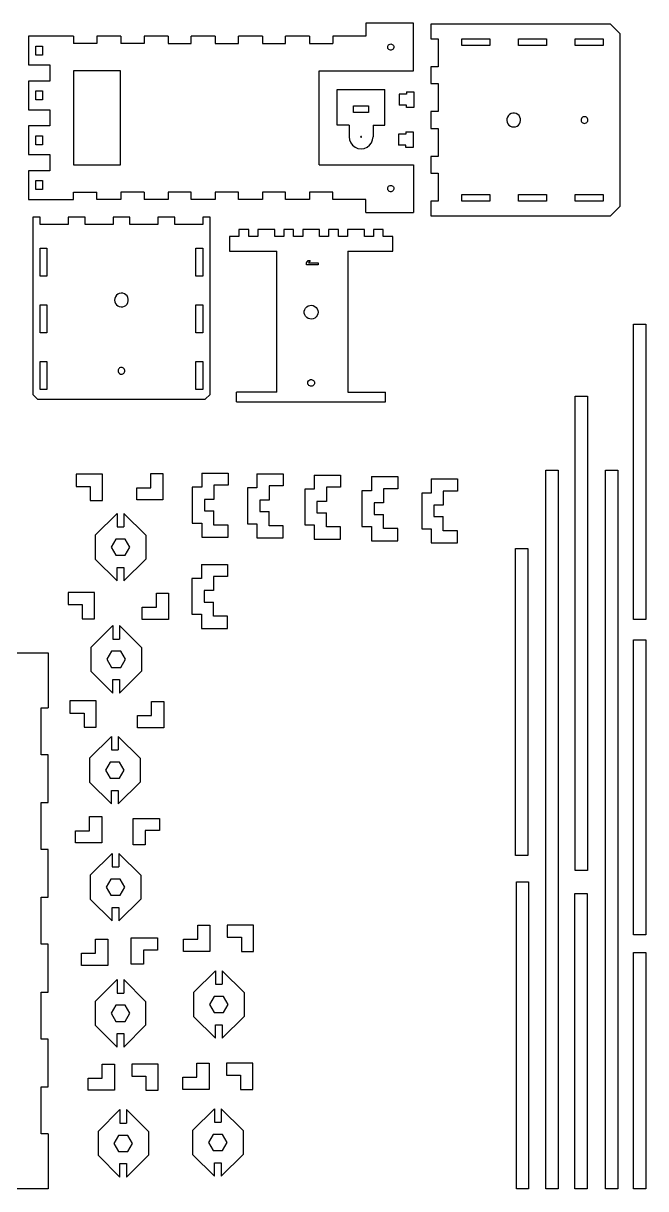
# Model space of a CAD drawing. Extents: x 5 to 589, y 5 to 836.
# Drawn here: x 325.1 to 588.9, y 5.1 to 499.2 of the extents above; entities that cross this region are included whole.
import ezdxf

# ---------------------------------------------------------------- set-up
doc = ezdxf.new("R2010")
doc.units = 0
doc.layers.add('Layer_1', color=7, linetype='CONTINUOUS')

msp = doc.modelspace()

# ---------------------------------------------------------------- linework, layer by layer
at = {"layer": 'Layer_1', "color": 7}
for points in [[(470.30741, 499.18319), (470.30741, 493.68319)], [(490.45742, 499.18319), (470.30741, 499.18319)], [(490.45742, 479.03321), (490.45742, 499.18319)], [(497.88782, 498.75871), (497.88782, 492.60871)], [(573.99381, 498.75871), (497.88782, 498.75871)], [(573.99381, 498.75871), (578.03781, 494.71469)], [(578.03781, 421.6527), (578.03781, 494.71469)], [(327.30739, 493.68319), (327.30739, 481.53321)], [(346.45741, 493.68319), (327.30739, 493.68319)], [(330.45739, 489.5332), (333.3074, 489.5332)], [(330.45739, 485.6832), (330.45739, 489.5332)], [(333.3074, 489.5332), (333.3074, 485.6832)], [(346.45741, 493.68319), (346.45741, 490.68321)], [(356.30739, 490.68321), (346.45741, 490.68321)], [(356.30739, 493.68319), (356.30739, 490.68321)], [(366.45742, 493.68319), (356.30739, 493.68319)], [(366.45742, 493.68319), (366.45742, 490.68321)], [(376.30741, 490.68321), (366.45742, 490.68321)], [(376.30741, 493.68319), (376.30741, 490.68321)], [(386.45741, 493.68319), (376.30741, 493.68319)], [(386.45741, 493.68319), (386.45741, 490.68321), (396.30742, 490.68321), (396.30742, 493.68319)], [(406.45742, 493.68319), (396.30742, 493.68319)], [(406.45742, 493.68319), (406.45742, 490.68321), (416.30741, 490.68321), (416.30741, 493.68319)], [(426.45741, 493.68319), (416.30741, 493.68319)], [(426.45741, 493.68319), (426.45741, 490.68321), (436.30742, 490.68321), (436.30742, 493.68319)], [(446.45742, 493.68319), (436.30742, 493.68319)], [(446.45742, 493.68319), (446.45742, 490.68321), (456.30741, 490.68321)], [(456.30741, 493.68319), (456.30741, 490.68321)], [(470.30741, 493.68319), (456.30741, 493.68319)], [(479.55941, 489.1912), (479.62241, 489.51719)], [(479.58042, 488.86021), (479.55952, 489.1912)], [(479.62241, 489.51719), (479.76341, 489.81821)], [(479.76341, 489.81821), (479.97542, 490.07419)], [(479.97542, 490.07419), (480.24442, 490.26919)], [(480.24442, 490.26919), (480.55242, 490.39119)], [(480.55242, 490.39119), (480.88241, 490.43319)], [(480.88241, 490.43321), (481.21142, 490.39121)], [(481.21142, 490.39119), (481.5204, 490.26919)], [(481.5204, 490.26919), (481.7894, 490.07419)], [(481.7894, 490.07419), (482.00141, 489.81821)], [(482.00141, 489.81821), (482.14241, 489.51719)], [(482.14241, 489.51719), (482.20441, 489.1912)], [(482.2044, 489.1912), (482.1835, 488.86021)], [(497.88782, 492.60871), (500.8878, 492.60871)], [(500.8878, 492.60871), (500.8878, 480.75871)], [(511.0378, 492.60871), (522.8878, 492.60871)], [(511.0378, 489.7587), (511.0378, 492.60871)], [(522.8878, 489.7587), (511.0378, 489.7587)], [(522.8878, 492.60871), (522.8878, 489.7587)], [(535.03781, 492.60871), (546.88781, 492.60871)], [(535.03781, 489.7587), (535.03781, 492.60871)], [(546.88781, 489.7587), (535.03781, 489.7587)], [(546.88781, 492.60871), (546.88781, 489.7587)], [(559.03782, 492.60871), (570.88782, 492.60871)], [(559.03782, 489.7587), (559.03782, 492.60871)], [(570.88782, 489.7587), (559.03782, 489.7587)], [(570.88782, 492.60871), (570.88782, 489.7587)], [(333.3074, 485.6832), (330.45739, 485.6832)], [(479.68342, 488.54419), (479.58042, 488.86021)], [(479.86141, 488.2632), (479.68342, 488.54419)], [(480.10342, 488.03619), (479.86141, 488.2632)], [(480.39441, 487.87619), (480.10342, 488.03619)], [(480.71641, 487.79319), (480.39441, 487.87619)], [(481.04841, 487.79319), (480.71641, 487.79319)], [(481.37041, 487.87619), (481.04841, 487.79319)], [(481.66142, 488.03619), (481.37041, 487.87619)], [(481.90341, 488.2632), (481.66142, 488.03619)], [(482.08142, 488.54419), (481.90341, 488.2632)], [(482.18342, 488.86021), (482.08142, 488.54419)], [(327.30739, 481.53321), (336.30741, 481.53321)], [(336.30741, 481.53321), (336.30741, 474.6832)], [(497.88782, 480.75871), (497.88782, 473.60869)], [(500.8878, 480.75871), (497.88782, 480.75871)], [(327.30739, 474.6832), (327.30739, 462.53321)], [(336.30741, 474.6832), (327.30739, 474.6832)], [(450.45742, 479.03321), (490.45742, 479.03321)], [(450.45742, 439.1832), (450.45742, 479.03321)], [(330.45739, 470.53321), (333.3074, 470.53321)], [(330.45739, 466.6832), (330.45739, 470.53321)], [(333.3074, 470.53321), (333.3074, 466.6832)], [(463.20378, 455.99628), (458.20378, 455.99628), (458.20378, 471.14627), (478.35379, 471.14627)], [(478.35379, 455.99628), (478.35379, 471.14627)], [(487.47709, 470.13019), (487.47709, 469.1302), (484.47709, 469.1302), (484.47709, 464.4802)], [(487.47709, 470.13019), (490.62709, 470.13019)], [(490.62709, 470.13019), (490.62709, 463.4802)], [(497.88782, 473.60869), (500.8878, 473.60869)], [(500.8878, 473.60869), (500.8878, 461.75869)], [(333.3074, 466.6832), (330.45739, 466.6832)], [(487.47709, 464.4802), (484.47709, 464.4802)], [(487.47709, 463.4802), (487.47709, 464.4802)], [(327.30739, 462.53321), (336.30741, 462.53321)], [(336.30741, 462.53321), (336.30741, 455.6832)], [(465.10378, 464.24628), (471.45379, 464.24628)], [(465.10378, 461.39627), (465.10378, 464.24628)], [(471.45379, 461.39627), (465.10378, 461.39627)], [(471.45379, 464.24628), (471.45379, 461.39627)], [(490.62709, 463.4802), (487.47709, 463.4802)], [(497.88782, 461.75869), (497.88782, 454.60869)], [(500.8878, 461.75869), (497.88782, 461.75869)], [(530.7088, 460.04869), (530.31582, 459.42969)], [(531.24281, 460.55071), (530.7088, 460.04869)], [(531.8858, 460.90369), (531.24281, 460.55071)], [(532.59581, 461.08569), (531.8858, 460.90369)], [(533.32881, 461.08569), (532.59581, 461.08569)], [(534.03882, 460.90369), (533.32881, 461.08569)], [(534.68181, 460.55071), (534.03882, 460.90369)], [(535.21582, 460.04869), (534.68181, 460.55071)], [(535.60881, 459.42969), (535.21582, 460.04869)], [(562.43782, 459.5087), (562.12482, 459.33669)], [(562.78382, 459.5977), (562.43782, 459.5087)], [(563.14082, 459.5977), (562.78382, 459.5977)], [(563.48681, 459.5087), (563.14082, 459.5977)], [(563.79982, 459.33669), (563.48681, 459.5087)], [(327.30739, 455.6832), (327.30739, 443.53319)], [(336.30741, 455.6832), (327.30739, 455.6832)], [(463.20378, 455.99628), (463.20378, 451.07127)], [(473.35379, 455.99628), (478.35379, 455.99628)], [(473.35379, 455.99628), (473.35379, 451.07127)], [(497.88782, 454.60869), (500.8878, 454.60869)], [(500.8878, 454.60869), (500.8878, 442.7587)], [(530.08981, 458.7317), (530.04281, 458.00071)], [(530.04282, 458.00071), (530.1808, 457.27969)], [(530.31582, 459.42969), (530.08981, 458.7317)], [(530.1808, 457.27969), (530.49282, 456.6167)], [(530.49282, 456.6167), (530.95981, 456.05171)], [(530.95981, 456.05171), (531.5538, 455.6207)], [(531.5538, 455.6207), (532.23481, 455.35069)], [(532.23481, 455.35069), (532.96281, 455.25869)], [(532.96281, 455.2587), (533.68981, 455.3507)], [(533.68981, 455.35069), (534.3718, 455.6207)], [(534.3718, 455.6207), (534.96481, 456.05171)], [(534.96481, 456.05171), (535.4318, 456.6167)], [(535.4318, 456.6167), (535.7448, 457.27969)], [(535.83582, 458.7317), (535.60881, 459.42969)], [(535.7448, 457.27969), (535.8818, 458.00071)], [(535.8818, 458.00071), (535.8358, 458.7317)], [(561.5408, 458.09469), (561.6068, 457.74369)], [(561.56282, 458.45071), (561.54082, 458.09469)], [(561.6728, 458.7907), (561.56282, 458.45071)], [(561.60682, 457.74369), (561.7598, 457.42069)], [(561.86481, 459.09269), (561.6728, 458.7907)], [(561.7598, 457.42069), (561.98681, 457.1457)], [(562.12482, 459.33669), (561.86481, 459.09269)], [(561.98681, 457.1457), (562.27582, 456.93571)], [(562.27582, 456.93571), (562.60781, 456.8037)], [(562.60781, 456.8037), (562.96281, 456.7587)], [(562.96281, 456.7587), (563.31682, 456.8037)], [(563.31682, 456.8037), (563.64882, 456.93571)], [(563.64882, 456.93571), (563.93782, 457.1457)], [(564.0608, 459.09269), (563.79982, 459.33669)], [(563.93782, 457.1457), (564.16581, 457.42069)], [(564.2518, 458.7907), (564.0608, 459.09269)], [(564.16581, 457.42069), (564.31782, 457.74369)], [(564.36182, 458.45071), (564.2518, 458.7907)], [(564.31782, 457.74369), (564.38482, 458.09469)], [(564.38481, 458.09469), (564.36181, 458.45071)], [(330.45739, 451.53319), (333.3074, 451.53319)], [(330.45739, 447.68321), (330.45739, 451.53319)], [(333.3074, 451.53319), (333.3074, 447.68321)], [(463.20378, 451.07127), (463.37678, 449.75778)], [(463.37678, 449.75778), (463.88378, 448.53379)], [(468.10378, 451.07127), (468.10378, 451.02777)], [(468.12478, 451.15568), (468.10878, 451.11488)], [(468.10878, 451.11488), (468.10878, 451.07128)], [(468.10878, 451.02778), (468.12478, 450.98698)], [(468.15078, 451.19108), (468.12478, 451.15568)], [(468.12478, 450.98698), (468.15078, 450.95158)], [(468.18478, 451.21907), (468.15078, 451.19107)], [(468.15078, 450.95158), (468.18478, 450.92358)], [(468.22478, 451.23778), (468.18478, 451.21898)], [(468.18478, 450.92356), (468.22478, 450.90476)], [(468.26778, 451.24598), (468.22478, 451.23798)], [(468.22478, 450.90488), (468.26778, 450.89688)], [(468.31078, 451.24317), (468.26778, 451.24617)], [(468.26778, 450.89667), (468.31078, 450.89967)], [(468.35278, 451.22968), (468.31078, 451.24318)], [(468.31078, 450.89937), (468.35278, 450.91287)], [(468.38978, 451.20616), (468.35278, 451.22976)], [(468.35278, 450.91297), (468.38978, 450.93657)], [(468.41978, 451.17417), (468.38978, 451.20617)], [(468.38978, 450.93647), (468.41978, 450.96847)], [(468.44078, 451.13578), (468.41978, 451.17418)], [(468.41978, 450.96846), (468.44078, 451.00686)], [(468.45178, 451.09326), (468.44078, 451.13576)], [(468.44078, 451.00687), (468.45178, 451.04937)], [(468.45178, 451.04937), (468.45178, 451.09327)], [(472.67379, 448.53379), (473.18079, 449.75778)], [(473.18079, 449.75778), (473.35379, 451.07127)], [(487.21216, 453.21596), (487.21216, 452.21597), (484.21216, 452.21597), (484.21216, 447.56597)], [(487.21216, 453.21596), (490.36216, 453.21596)], [(490.36216, 453.21596), (490.36216, 446.56597)], [(333.3074, 447.68321), (330.45739, 447.68321)], [(463.88378, 448.53379), (464.68978, 447.48278)], [(464.68978, 447.48278), (465.74078, 446.67628)], [(465.74078, 446.67628), (466.96478, 446.16929)], [(466.96478, 446.16929), (468.27878, 445.99627)], [(468.27878, 445.99627), (469.59179, 446.16929)], [(469.59179, 446.16929), (470.81579, 446.67628)], [(470.81579, 446.67628), (471.86679, 447.48278)], [(471.86679, 447.48278), (472.67379, 448.53379)], [(487.21216, 447.56597), (484.21216, 447.56597)], [(487.21216, 446.56597), (487.21216, 447.56597)], [(490.36216, 446.56597), (487.21216, 446.56597)], [(327.30739, 443.53319), (336.30741, 443.53319)], [(336.30741, 443.53319), (336.30741, 436.68321)], [(497.88782, 442.7587), (497.88782, 435.6087)], [(500.8878, 442.7587), (497.88782, 442.7587)], [(327.30739, 436.68321), (327.30739, 424.5332)], [(336.30741, 436.68321), (327.30739, 436.68321)], [(450.45742, 439.1832), (490.45742, 439.1832)], [(490.45742, 439.1832), (490.45742, 419.0332)], [(497.88782, 435.6087), (500.8878, 435.6087)], [(500.8878, 435.6087), (500.8878, 423.7587)], [(330.45739, 432.53319), (333.3074, 432.53319)], [(330.45739, 428.68319), (330.45739, 432.53319)], [(333.3074, 432.53319), (333.3074, 428.68319)], [(479.76341, 429.8182), (479.97542, 430.07421)], [(479.97542, 430.07421), (480.24442, 430.26921)], [(480.24442, 430.26921), (480.55242, 430.39121)], [(480.55242, 430.39121), (480.88241, 430.43321)], [(480.88241, 430.4332), (481.21142, 430.3912)], [(481.21142, 430.39121), (481.5204, 430.26921)], [(481.5204, 430.26921), (481.7894, 430.07421)], [(481.7894, 430.07421), (482.00141, 429.8182)], [(333.3074, 428.68319), (330.45739, 428.68319)], [(346.45741, 427.5332), (356.30739, 427.5332)], [(346.45741, 424.5332), (346.45741, 427.5332)], [(376.30741, 427.5332), (366.45742, 427.5332), (366.45742, 424.5332), (356.30739, 424.5332), (356.30739, 427.5332)], [(470.30741, 424.5332), (456.30741, 424.5332), (456.30741, 427.5332), (446.45742, 427.5332), (446.45742, 424.5332), (436.30742, 424.5332), (436.30742, 427.5332), (426.45741, 427.5332), (426.45741, 424.5332), (416.30741, 424.5332), (416.30741, 427.5332), (406.45742, 427.5332), (406.45742, 424.5332), (396.30742, 424.5332), (396.30742, 427.5332), (386.45741, 427.5332), (386.45741, 424.5332), (376.30741, 424.5332)], [(376.30741, 427.5332), (376.30741, 424.5332)], [(479.55941, 429.19119), (479.62241, 429.51721)], [(479.58042, 428.86019), (479.55952, 429.19119)], [(479.68342, 428.5442), (479.58042, 428.86019)], [(479.62241, 429.51721), (479.76341, 429.8182)], [(479.86141, 428.26319), (479.68342, 428.5442)], [(480.10342, 428.0362), (479.86141, 428.26319)], [(480.39441, 427.87621), (480.10342, 428.0362)], [(480.71641, 427.79321), (480.39441, 427.87621)], [(481.04841, 427.79321), (480.71641, 427.79321)], [(481.37041, 427.87621), (481.04841, 427.79321)], [(481.66142, 428.0362), (481.37041, 427.87621)], [(481.90341, 428.26319), (481.66142, 428.0362)], [(482.08142, 428.5442), (481.90341, 428.26319)], [(482.00141, 429.8182), (482.14241, 429.51721)], [(482.18342, 428.86019), (482.08142, 428.5442)], [(482.14241, 429.51721), (482.20441, 429.19119)], [(482.2044, 429.19119), (482.1835, 428.86019)], [(511.0378, 426.60869), (522.8878, 426.60869)], [(511.0378, 423.7587), (511.0378, 426.60869)], [(522.8878, 426.60869), (522.8878, 423.7587)], [(535.03781, 423.7587), (535.03781, 426.60869)], [(535.03781, 426.60869), (546.88781, 426.60869)], [(546.88781, 426.60869), (546.88781, 423.7587)], [(559.03782, 426.60869), (570.88782, 426.60869)], [(559.03782, 423.7587), (559.03782, 426.60869)], [(570.88782, 426.60869), (570.88782, 423.7587)], [(327.30739, 424.5332), (346.45741, 424.5332)], [(470.30741, 419.0332), (470.30741, 424.5332)], [(497.88782, 423.7587), (497.88782, 417.6087)], [(500.8878, 423.7587), (497.88782, 423.7587)], [(522.8878, 423.7587), (511.0378, 423.7587)], [(546.88781, 423.7587), (535.03781, 423.7587)], [(570.88782, 423.7587), (559.03782, 423.7587)], [(578.03781, 421.6527), (573.99381, 417.6087)], [(329.15853, 416.9352), (329.15853, 341.829193)], [(332.30853, 416.9352), (329.15853, 416.9352)], [(332.30853, 413.9352), (332.30853, 416.9352)], [(344.15853, 416.9352), (344.15853, 413.9352)], [(351.30852, 416.9352), (344.15853, 416.9352)], [(351.30852, 413.9352), (351.30852, 416.9352)], [(363.15852, 416.9352), (363.15852, 413.9352)], [(370.30852, 416.9352), (363.15852, 416.9352)], [(370.30852, 413.9352), (370.30852, 416.9352)], [(382.15852, 416.9352), (382.15852, 413.9352)], [(389.30854, 416.9352), (382.15852, 416.9352)], [(389.30854, 413.9352), (389.30854, 416.9352)], [(401.15854, 416.9352), (401.15854, 413.9352)], [(404.30853, 416.9352), (401.15854, 416.9352)], [(404.30853, 341.829193), (404.30853, 416.9352)], [(470.30741, 419.0332), (490.45742, 419.0332)], [(497.88782, 417.6087), (573.99381, 417.6087)], [(344.15853, 413.9352), (332.30853, 413.9352)], [(363.15852, 413.9352), (351.30852, 413.9352)], [(382.15852, 413.9352), (370.30852, 413.9352)], [(401.15854, 413.9352), (389.30854, 413.9352)], [(416.53551, 411.79333), (416.53551, 408.79333)], [(420.68551, 411.79333), (416.53551, 411.79333)], [(420.68551, 408.79333), (420.68551, 411.79333)], [(458.68551, 411.79333), (454.53551, 411.79333), (454.53551, 408.79333), (450.68551, 408.79333), (450.68551, 411.79333), (443.53551, 411.79333), (443.53551, 408.79333), (439.68551, 408.79333), (439.68551, 411.79333), (435.53551, 411.79333), (435.53551, 408.79333), (431.68551, 408.79333), (431.68551, 411.79333), (424.53551, 411.79333), (424.53551, 408.79333)], [(458.68551, 408.79333), (458.68551, 411.79333)], [(462.53551, 411.79333), (462.53551, 408.79333)], [(469.68551, 411.79333), (462.53551, 411.79333)], [(469.68551, 408.79333), (469.68551, 411.79333)], [(473.53551, 411.79333), (473.53551, 408.79333)], [(477.68551, 411.79333), (473.53551, 411.79333)], [(477.68551, 408.79333), (477.68551, 411.79333)], [(412.53551, 408.79333), (412.53551, 402.64332)], [(416.53551, 408.79333), (412.53551, 408.79333)], [(424.53551, 408.79333), (420.68551, 408.79333)], [(462.53551, 408.79333), (458.68551, 408.79333)], [(473.53551, 408.79333), (469.68551, 408.79333)], [(481.68551, 408.79333), (477.68551, 408.79333)], [(481.68551, 402.64332), (481.68551, 408.79333)], [(332.30853, 403.7852), (335.15854, 403.7852)], [(332.30853, 391.935194), (332.30853, 403.7852)], [(335.15854, 403.7852), (335.15854, 391.935194)], [(398.30852, 403.7852), (401.15854, 403.7852)], [(398.30852, 391.935194), (398.30852, 403.7852)], [(401.15854, 403.7852), (401.15854, 391.935194)], [(412.53551, 402.64332), (432.53551, 402.64332)], [(432.53551, 342.793326), (432.53551, 402.64332)], [(462.68551, 402.64332), (462.68551, 342.793326)], [(462.68551, 402.64332), (481.68551, 402.64332)], [(445.18551, 397.69331), (445.89551, 398.64333)], [(445.18551, 396.793306), (445.18551, 397.69331)], [(450.03551, 396.793306), (445.18551, 396.793306)], [(445.89551, 398.64333), (446.71551, 398.64333)], [(446.71551, 398.64333), (445.96551, 397.64331)], [(445.96551, 397.64331), (450.03551, 397.64331)], [(450.03551, 397.64331), (450.03551, 396.793306)], [(335.15854, 391.935194), (332.30853, 391.935194)], [(401.15854, 391.935194), (398.30852, 391.935194)], [(363.90052, 382.587204), (363.80852, 381.860204)], [(363.80852, 381.860204), (363.90052, 381.132204)], [(364.17053, 383.269194), (363.90052, 382.587204)], [(363.90052, 381.132204), (364.17053, 380.451194)], [(364.60153, 383.862204), (364.17053, 383.269194)], [(364.17053, 380.451194), (364.60153, 379.857204)], [(365.16653, 384.329194), (364.60153, 383.862204)], [(365.82952, 384.641184), (365.16653, 384.329194)], [(366.54953, 384.779194), (365.82952, 384.641184)], [(367.28152, 384.733184), (366.54953, 384.779184)], [(367.97852, 384.506194), (367.28152, 384.733184)], [(368.59754, 384.113184), (367.97852, 384.506194)], [(369.09953, 383.579204), (368.59754, 384.113184)], [(369.45254, 382.936184), (369.09953, 383.579204)], [(369.09953, 380.140204), (369.45254, 380.783194)], [(369.63552, 382.226204), (369.45254, 382.936184)], [(369.45254, 380.783194), (369.63552, 381.493204)], [(369.63552, 381.493204), (369.63552, 382.226204)], [(332.30853, 379.785184), (335.15854, 379.785184)], [(332.30853, 367.935183), (332.30853, 379.785184)], [(335.15854, 379.785184), (335.15854, 367.935183)], [(364.60153, 379.857204), (365.16653, 379.390184)], [(365.16653, 379.390184), (365.82952, 379.078194)], [(365.82952, 379.078194), (366.54953, 378.940184)], [(366.54953, 378.940184), (367.28152, 378.986184)], [(367.28152, 378.986194), (367.97852, 379.213184)], [(367.97852, 379.213184), (368.59754, 379.606194)], [(368.59754, 379.606194), (369.09953, 380.140204)], [(398.30852, 379.785184), (401.15854, 379.785184)], [(398.30852, 367.935183), (398.30852, 379.785184)], [(401.15854, 379.785184), (401.15854, 367.935183)], [(444.21551, 377.085306), (444.39551, 377.795316)], [(444.21551, 376.352306), (444.21551, 377.085306)], [(444.39551, 375.642326), (444.21551, 376.352306)], [(444.39551, 377.795316), (444.74551, 378.438306)], [(444.74551, 374.999306), (444.39551, 375.642326)], [(444.74551, 378.438306), (445.24551, 378.972316)], [(445.24551, 378.972316), (445.86551, 379.365306)], [(445.86551, 379.365306), (446.56551, 379.592316)], [(446.56551, 379.592316), (447.29551, 379.638316)], [(447.29551, 379.638326), (448.01551, 379.500316)], [(448.01551, 379.500316), (448.67551, 379.188326)], [(448.67551, 379.188326), (449.24551, 378.721306)], [(449.24551, 378.721306), (449.67551, 378.128326)], [(449.67551, 378.128326), (449.94551, 377.446306)], [(449.94551, 375.991306), (449.67551, 375.309316)], [(449.94551, 377.446306), (450.03551, 376.718306)], [(450.03551, 376.718306), (449.94551, 375.991306)], [(445.24551, 374.465326), (444.74551, 374.999306)], [(445.86551, 374.072316), (445.24551, 374.465326)], [(446.56551, 373.845306), (445.86551, 374.072316)], [(447.29551, 373.799316), (446.56551, 373.845316)], [(448.01551, 373.937326), (447.29551, 373.799316)], [(448.67551, 374.249316), (448.01551, 373.937326)], [(449.24551, 374.716306), (448.67551, 374.249316)], [(449.67551, 375.309316), (449.24551, 374.716306)], [(335.15854, 367.935183), (332.30853, 367.935183)], [(401.15854, 367.935183), (398.30852, 367.935183)], [(332.30853, 355.785203), (335.15854, 355.785203)], [(332.30853, 343.935203), (332.30853, 355.785203)], [(335.15854, 355.785203), (335.15854, 343.935203)], [(398.30852, 355.785203), (401.15854, 355.785203)], [(398.30852, 343.935203), (398.30852, 355.785203)], [(401.15854, 355.785203), (401.15854, 343.935203)], [(365.35353, 352.214193), (365.30853, 351.860183)], [(365.30853, 351.860183), (365.35353, 351.505193)], [(365.48453, 352.546193), (365.35353, 352.214193)], [(365.35353, 351.505193), (365.48453, 351.173193)], [(365.69453, 352.835203), (365.48453, 352.546193)], [(365.48453, 351.173193), (365.69453, 350.884193)], [(365.96954, 353.063193), (365.69453, 352.835203)], [(365.69453, 350.884193), (365.96954, 350.656193)], [(366.29352, 353.215193), (365.96954, 353.063193)], [(366.64354, 353.282183), (366.29352, 353.215183)], [(367.00054, 353.259193), (366.64354, 353.282193)], [(367.34053, 353.149183), (367.00054, 353.259193)], [(367.64152, 352.958203), (367.34053, 353.149183)], [(367.88652, 352.697193), (367.64152, 352.958203)], [(367.64152, 350.762193), (367.88652, 351.022193)], [(368.05853, 352.384193), (367.88652, 352.697193)], [(367.88652, 351.022193), (368.05853, 351.335193)], [(368.14753, 352.038193), (368.05853, 352.384193)], [(368.05853, 351.335193), (368.14753, 351.681193)], [(368.14753, 351.681193), (368.14753, 352.038193)], [(365.96954, 350.656193), (366.29352, 350.504193)], [(366.29352, 350.504193), (366.64354, 350.437193)], [(366.64354, 350.437203), (367.00054, 350.460203)], [(367.00054, 350.460193), (367.34053, 350.570183)], [(367.34053, 350.570183), (367.64152, 350.762193)], [(445.69551, 346.897306), (445.78551, 347.243326)], [(445.69551, 346.540326), (445.69551, 346.897306)], [(445.78551, 346.194306), (445.69551, 346.540326)], [(445.78551, 347.243326), (445.95551, 347.556306)], [(445.95551, 345.881306), (445.78551, 346.194306)], [(445.95551, 347.556306), (446.20551, 347.816306)], [(446.20551, 345.620316), (445.95551, 345.881306)], [(446.20551, 347.816306), (446.50551, 348.008316)], [(446.50551, 348.008316), (446.84551, 348.118306)], [(446.84551, 348.118306), (447.20551, 348.141306)], [(447.20551, 348.141326), (447.55551, 348.074326)], [(447.55551, 348.074306), (447.87551, 347.922326)], [(447.87551, 347.922326), (448.15551, 347.694306)], [(448.15551, 347.694306), (448.36551, 347.405306)], [(448.36551, 346.032306), (448.15551, 345.743326)], [(448.36551, 347.405306), (448.49551, 347.073306)], [(448.49551, 346.364326), (448.36551, 346.032306)], [(448.49551, 347.073306), (448.53551, 346.718316)], [(448.53551, 346.718316), (448.49551, 346.364326)], [(331.20252, 339.785183), (329.15853, 341.829193)], [(335.15854, 343.935203), (332.30853, 343.935203)], [(401.15854, 343.935203), (398.30852, 343.935203)], [(404.30853, 341.829193), (402.26452, 339.785183)], [(415.53551, 338.643306), (478.68551, 338.643306), (478.68551, 342.793326)], [(415.53551, 338.643306), (415.53551, 342.793326)], [(432.53551, 342.793326), (415.53551, 342.793326)], [(446.50551, 345.429316), (446.20551, 345.620316)], [(446.84551, 345.319306), (446.50551, 345.429316)], [(447.20551, 345.296306), (446.84551, 345.319306)], [(447.55551, 345.363306), (447.20551, 345.296306)], [(447.87551, 345.515306), (447.55551, 345.363306)], [(448.15551, 345.743326), (447.87551, 345.515306)], [(462.68551, 342.793326), (478.68551, 342.793326)], [(331.20252, 339.785183), (402.26452, 339.785183)], [(400.75902, 308.488197), (400.75902, 302.488197), (396.75902, 302.488197), (396.75902, 287.338197), (400.75902, 287.338197), (400.75902, 281.338197), (411.90902, 281.338197), (411.90902, 286.488197), (405.90902, 286.488197), (405.90902, 292.488197)], [(400.75902, 308.488197), (411.90902, 308.488197)], [(411.90902, 308.488197), (411.90902, 303.338197)], [(424.16136, 308.20789), (424.16136, 302.20789), (420.16136, 302.20789), (420.16136, 287.057891), (424.16136, 287.057891), (424.16136, 281.057891), (435.31136, 281.057891), (435.31136, 286.207891), (429.31136, 286.207891), (429.31136, 292.20789)], [(424.16136, 308.20789), (435.31136, 308.20789)], [(435.31136, 308.20789), (435.31136, 303.05789)], [(448.41098, 307.66901), (448.41098, 301.66901), (444.41098, 301.66901), (444.41098, 286.51901), (448.41098, 286.51901), (448.41098, 280.51901), (459.56099, 280.51901), (459.56099, 285.66901), (453.56099, 285.66901), (453.56099, 291.66901)], [(448.41098, 307.66901), (459.56099, 307.66901)], [(459.56099, 307.66901), (459.56099, 302.51901)], [(472.66061, 306.99541), (472.66061, 300.99541), (468.66061, 300.99541), (468.66061, 285.84541), (472.66061, 285.84541), (472.66061, 279.84541), (483.81061, 279.84541), (483.81061, 284.99541), (477.81061, 284.99541), (477.81061, 290.99541)], [(472.66061, 306.99541), (483.81061, 306.99541)], [(483.81061, 306.99541), (483.81061, 301.84541)], [(405.90902, 303.338197), (405.90902, 297.338197)], [(411.90902, 303.338197), (405.90902, 303.338197)], [(429.31136, 303.05789), (429.31136, 297.05789)], [(435.31136, 303.05789), (429.31136, 303.05789)], [(453.56099, 302.51901), (453.56099, 296.51901)], [(459.56099, 302.51901), (453.56099, 302.51901)], [(477.81061, 301.84541), (477.81061, 295.84541)], [(483.81061, 301.84541), (477.81061, 301.84541)], [(497.98798, 306.052369), (497.98798, 300.052369), (493.98798, 300.052369), (493.98798, 284.902369), (497.98798, 284.902369), (497.98798, 278.902369), (509.13798, 278.902369), (509.13798, 284.052369), (503.13798, 284.052369), (503.13798, 290.052369)], [(497.98798, 306.052369), (509.13798, 306.052369)], [(509.13798, 306.052369), (509.13798, 300.902369)], [(401.90902, 297.338197), (401.90902, 292.488197)], [(405.90902, 297.338197), (401.90902, 297.338197)], [(425.31136, 297.05789), (425.31136, 292.20789)], [(429.31136, 297.05789), (425.31136, 297.05789)], [(449.56098, 296.51901), (449.56098, 291.66901)], [(453.56099, 296.51901), (449.56098, 296.51901)], [(503.13798, 300.902369), (503.13798, 294.902369)], [(509.13798, 300.902369), (503.13798, 300.902369)], [(401.90902, 292.488197), (405.90902, 292.488197)], [(425.31136, 292.20789), (429.31136, 292.20789)], [(449.56098, 291.66901), (453.56099, 291.66901)], [(473.81061, 295.84541), (473.81061, 290.99541)], [(477.81061, 295.84541), (473.81061, 295.84541)], [(499.13798, 294.902369), (499.13798, 290.052369)], [(503.13798, 294.902369), (499.13798, 294.902369)], [(364.90591, 291.413873), (355.61591, 282.121863)], [(364.90591, 291.413873), (364.90591, 285.665873)], [(377.05591, 282.121863), (367.75591, 291.413873), (367.75591, 285.665873)], [(473.81061, 290.99541), (477.81061, 290.99541)], [(499.13798, 290.052369), (503.13798, 290.052369)], [(355.61591, 282.121863), (355.61591, 272.059863)], [(364.90591, 285.665873), (367.75591, 285.665873)], [(377.05591, 282.121863), (377.05591, 272.059863)], [(364.35591, 280.515863), (362.37591, 277.090863)], [(362.37591, 277.090863), (364.35591, 273.665883)], [(368.31591, 280.515863), (364.35591, 280.515863)], [(370.28591, 277.090863), (368.31591, 280.515863)], [(368.31591, 273.665883), (370.28591, 277.090863)], [(355.61591, 272.059863), (364.90591, 262.767883), (364.90591, 268.515873), (367.75591, 268.515873), (367.75591, 262.767883), (377.05591, 272.059863)], [(364.35591, 273.665883), (368.31591, 273.665883)], [(533.7908, 276.583719), (538.94081, 276.583719)], [(533.7908, 146.43372), (533.7908, 276.583719)], [(538.94081, 276.583719), (538.94081, 146.43372)], [(400.58535, 269.812658), (400.58535, 263.812658), (396.58535, 263.812658), (396.58535, 248.662658), (400.58535, 248.662658), (400.58535, 242.662658), (411.73535, 242.662658), (411.73535, 247.812658), (405.73535, 247.812658), (405.73535, 253.812658)], [(400.58535, 269.812658), (411.73535, 269.812658)], [(411.73535, 269.812658), (411.73535, 264.662658)], [(405.73535, 264.662658), (405.73535, 258.662658)], [(411.73535, 264.662658), (405.73535, 264.662658)], [(401.73535, 258.662658), (401.73535, 253.812658)], [(405.73535, 258.662658), (401.73535, 258.662658)], [(401.73535, 253.812658), (405.73535, 253.812658)], [(363.08591, 243.888883), (353.79591, 234.596873)], [(363.08591, 243.888883), (363.08591, 238.140863)], [(375.22591, 234.596873), (365.93591, 243.888883), (365.93591, 238.140863)], [(363.08591, 238.140863), (365.93591, 238.140863)], [(322.55505, 232.276706), (335.70495, 232.276706)], [(335.70495, 232.276706), (335.70495, 209.035706)], [(353.79591, 234.596873), (353.79591, 224.534873)], [(362.53591, 232.990883), (360.55591, 229.565873)], [(366.48591, 232.990883), (362.53591, 232.990883)], [(368.46591, 229.565873), (366.48591, 232.990883)], [(375.22591, 234.596873), (375.22591, 224.534873)], [(360.55591, 229.565873), (362.53591, 226.140873)], [(366.48591, 226.140873), (368.46591, 229.565873)], [(353.79591, 224.534873), (363.08591, 215.241863), (363.08591, 220.990863), (365.93591, 220.990863), (365.93591, 215.241863), (375.22591, 224.534873)], [(362.53591, 226.140873), (366.48591, 226.140873)], [(335.70495, 28.36718), (332.70495, 28.36718), (332.70495, 48.30808), (335.70495, 48.30808), (335.70495, 68.54898), (332.70495, 68.54898), (332.70495, 88.48991), (335.70495, 88.48991), (335.70495, 108.73071), (332.70495, 108.73071), (332.70495, 128.67171), (335.70495, 128.67171), (335.70495, 148.91271), (332.70495, 148.91271), (332.70495, 168.85371), (335.70495, 168.85371), (335.70495, 189.09471), (332.70495, 189.09471), (332.70495, 209.035706), (335.70495, 209.035706)], [(362.55591, 196.87985), (353.25591, 187.58788)], [(362.55591, 196.87985), (362.55591, 191.13187)], [(374.69591, 187.58788), (365.40591, 196.87985), (365.40591, 191.13187)], [(362.55591, 191.13187), (365.40591, 191.13187)], [(353.25591, 187.58788), (353.25591, 177.52588)], [(361.99591, 185.98189), (360.02591, 182.55688)], [(365.95591, 185.98189), (361.99591, 185.98189)], [(367.93591, 182.55688), (365.95591, 185.98189)], [(374.69591, 187.58788), (374.69591, 177.52588)], [(360.02591, 182.55688), (361.99591, 179.13188)], [(361.99591, 179.13188), (365.95591, 179.13188)], [(365.95591, 179.13188), (367.93591, 182.55688)], [(353.25591, 177.52588), (362.55591, 168.23287), (362.55591, 173.98187), (365.40591, 173.98187), (365.40591, 168.23287), (374.69591, 177.52588)], [(362.79591, 147.28789), (353.50591, 137.99588)], [(362.79591, 147.28789), (362.79591, 141.53989)], [(374.93591, 137.99588), (365.64591, 147.28789), (365.64591, 141.53989)], [(538.94081, 146.43372), (533.7908, 146.43372)], [(362.79591, 141.53989), (365.64591, 141.53989)], [(353.50591, 137.99588), (353.50591, 127.93388)], [(362.24591, 136.38988), (360.26591, 132.96488)], [(366.19591, 136.38988), (362.24591, 136.38988)], [(368.17591, 132.96488), (366.19591, 136.38988)], [(374.93591, 137.99588), (374.93591, 127.93388)], [(534.08657, 135.27628), (539.23658, 135.27628)], [(534.08657, 5.12628), (534.08657, 135.27628)], [(539.23658, 135.27628), (539.23658, 5.12628)], [(360.26591, 132.96488), (362.24591, 129.5399)], [(362.24591, 129.5399), (366.19591, 129.5399)], [(366.19591, 129.5399), (368.17591, 132.96488)], [(353.50591, 127.93388), (362.79591, 118.64089), (362.79591, 124.38989), (365.64591, 124.38989), (365.64591, 118.64089), (374.93591, 127.93388)], [(406.56977, 97.53028), (397.27977, 88.23827)], [(406.56977, 97.53028), (406.56977, 91.78128)], [(418.71977, 88.23827), (409.41977, 97.53028), (409.41977, 91.78128)], [(364.84591, 93.82187), (355.55591, 84.52888)], [(364.84591, 93.82187), (364.84591, 88.07287)], [(376.98591, 84.52888), (367.69591, 93.82187), (367.69591, 88.07287)], [(406.56977, 91.78128), (409.41977, 91.78128)], [(355.55591, 84.52888), (355.55591, 74.46688)], [(364.84591, 88.07287), (367.69591, 88.07287)], [(376.98591, 84.52888), (376.98591, 74.46688)], [(397.27977, 88.23827), (397.27977, 78.17526)], [(406.01977, 86.63127), (404.03977, 83.20626)], [(409.97977, 86.63127), (406.01977, 86.63127)], [(411.94977, 83.20626), (409.97977, 86.63127)], [(418.71977, 88.23827), (418.71977, 78.17526)], [(364.29591, 82.92289), (362.31591, 79.49788)], [(362.31591, 79.49788), (364.29591, 76.07288)], [(368.24591, 82.92289), (364.29591, 82.92289)], [(370.22591, 79.49788), (368.24591, 82.92289)], [(368.24591, 76.07288), (370.22591, 79.49788)], [(404.03977, 83.20626), (406.01977, 79.78126)], [(406.01977, 79.78126), (409.97977, 79.78126)], [(409.97977, 79.78126), (411.94977, 83.20626)], [(355.55591, 74.46688), (364.84591, 65.17487), (364.84591, 70.92287), (367.69591, 70.92287), (367.69591, 65.17487), (376.98591, 74.46688)], [(364.29591, 76.07288), (368.24591, 76.07288)], [(397.27977, 78.17526), (406.56977, 68.88328), (406.56977, 74.63128), (409.41977, 74.63128), (409.41977, 68.88328), (418.71977, 78.17526)], [(366.08591, 38.64389), (356.79591, 29.35188)], [(366.08591, 38.64389), (366.08591, 32.89489)], [(378.23591, 29.35188), (368.93591, 38.64389), (368.93591, 32.89489)], [(406.18872, 39.03971), (396.89872, 29.7477)], [(406.18872, 39.03971), (406.18872, 33.29071)], [(418.33872, 29.7477), (409.03872, 39.03971), (409.03872, 33.29071)], [(366.08591, 32.89489), (368.93591, 32.89489)], [(396.89872, 29.7477), (396.89872, 19.68469)], [(406.18872, 33.29071), (409.03872, 33.29071)], [(418.33872, 29.7477), (418.33872, 19.68469)], [(335.70495, 28.36718), (335.70495, 5.12628)], [(356.79591, 29.35188), (356.79591, 19.28887)], [(365.53591, 27.74488), (363.55591, 24.31987)], [(369.49591, 27.74488), (365.53591, 27.74488)], [(371.46591, 24.31987), (369.49591, 27.74488)], [(378.23591, 29.35188), (378.23591, 19.28887)], [(405.63872, 28.1407), (403.65872, 24.71569)], [(403.65872, 24.71569), (405.63872, 21.29069)], [(409.59872, 28.1407), (405.63872, 28.1407)], [(411.56872, 24.71569), (409.59872, 28.1407)], [(409.59872, 21.29069), (411.56872, 24.71569)], [(363.55591, 24.31987), (365.53591, 20.89487)], [(365.53591, 20.89487), (369.49591, 20.89487)], [(369.49591, 20.89487), (371.46591, 24.31987)], [(405.63872, 21.29069), (409.59872, 21.29069)], [(356.79591, 19.28887), (366.08591, 9.99689), (366.08591, 15.74489), (368.93591, 15.74489), (368.93591, 9.99689), (378.23591, 19.28887)], [(396.89872, 19.68469), (406.18872, 10.39271), (406.18872, 16.14071), (409.03872, 16.14071), (409.03872, 10.39271), (418.33872, 19.68469)], [(335.70495, 5.12628), (322.55505, 5.12628)], [(539.23658, 5.12628), (534.08657, 5.12628)]]:
    msp.add_lwpolyline(points, dxfattribs=at)
for points in [[(346.45741, 479.03321), (346.45741, 439.1832), (366.3074, 439.1832), (366.3074, 479.03321)], [(583.75337, 371.585374), (588.90337, 371.585374), (588.90337, 246.435371), (583.75337, 246.435371)], [(564.20366, 140.01657), (559.05366, 140.01657), (559.05366, 341.16657), (564.20366, 341.16657)], [(347.49591, 308.012873), (347.49591, 302.862863), (353.49591, 302.862863), (353.49591, 296.862883), (358.64591, 296.862883), (358.64591, 308.012873)], [(373.18695, 297.132323), (373.18695, 302.282303), (379.18695, 302.282303), (379.18695, 308.282313), (384.33695, 308.282313), (384.33695, 297.132323)], [(551.79381, 5.12628), (546.64381, 5.12628), (546.64381, 309.776247), (551.79381, 309.776247)], [(577.03882, 5.12628), (571.88882, 5.12628), (571.88882, 309.776277), (577.03882, 309.776277)], [(344.12591, 257.903863), (344.12591, 252.753883), (350.12591, 252.753883), (350.12591, 246.753873), (355.27591, 246.753873), (355.27591, 257.903863)], [(375.57591, 246.495873), (375.57591, 251.645883), (381.57591, 251.645883), (381.57591, 257.645863), (386.72591, 257.645863), (386.72591, 246.495873)], [(583.75337, 237.872443), (588.90337, 237.872443), (588.90337, 112.72245), (583.75337, 112.72245)], [(344.88591, 211.927873), (344.88591, 206.777863), (350.88591, 206.777863), (350.88591, 200.777853), (356.03591, 200.777853), (356.03591, 211.927873)], [(373.48591, 200.519863), (373.48591, 205.669873), (379.48591, 205.669873), (379.48591, 211.669883), (384.63591, 211.669883), (384.63591, 200.519863)], [(347.19591, 151.70288), (347.19591, 156.85289), (353.19591, 156.85289), (353.19591, 162.8529), (358.34591, 162.8529), (358.34591, 151.70288)], [(382.81591, 162.07788), (382.81591, 156.9279), (376.81591, 156.9279), (376.81591, 150.92789), (371.66591, 150.92789), (371.66591, 162.07788)], [(558.93284, 130.27628), (564.08284, 130.27628), (564.08284, 5.12628), (558.93284, 5.12628)], [(393.06977, 105.72228), (393.06977, 110.87226), (399.06977, 110.87226), (399.06977, 116.87227), (404.21977, 116.87227), (404.21977, 105.72228)], [(411.59977, 116.87327), (411.59977, 111.72327), (417.59977, 111.72327), (417.59977, 105.72326), (422.74977, 105.72326), (422.74977, 116.87327)], [(349.75591, 99.78589), (349.75591, 104.93587), (355.75591, 104.93587), (355.75591, 110.93588), (360.90591, 110.93588), (360.90591, 99.78589)], [(382.02591, 111.45288), (382.02591, 106.30287), (376.02591, 106.30287), (376.02591, 100.30289), (370.87591, 100.30289), (370.87591, 111.45288)], [(583.75337, 105.27627), (588.90337, 105.27627), (588.90337, 5.12628), (583.75337, 5.12628)], [(352.58591, 46.83589), (352.58591, 51.98587), (358.58591, 51.98587), (358.58591, 57.98588), (363.73591, 57.98588), (363.73591, 46.83589)], [(371.11591, 57.98688), (371.11591, 52.83688), (377.11591, 52.83688), (377.11591, 46.83687), (382.26591, 46.83687), (382.26591, 57.98688)], [(392.68872, 47.23171), (392.68872, 52.38169), (398.68872, 52.38169), (398.68872, 58.3817), (403.83872, 58.3817), (403.83872, 47.23171)], [(411.21872, 58.3827), (411.21872, 53.2327), (417.21872, 53.2327), (417.21872, 47.23269), (422.36872, 47.23269), (422.36872, 58.3827)]]:
    msp.add_lwpolyline(points, close=True, dxfattribs=at)

doc.saveas('drawing.dxf')
